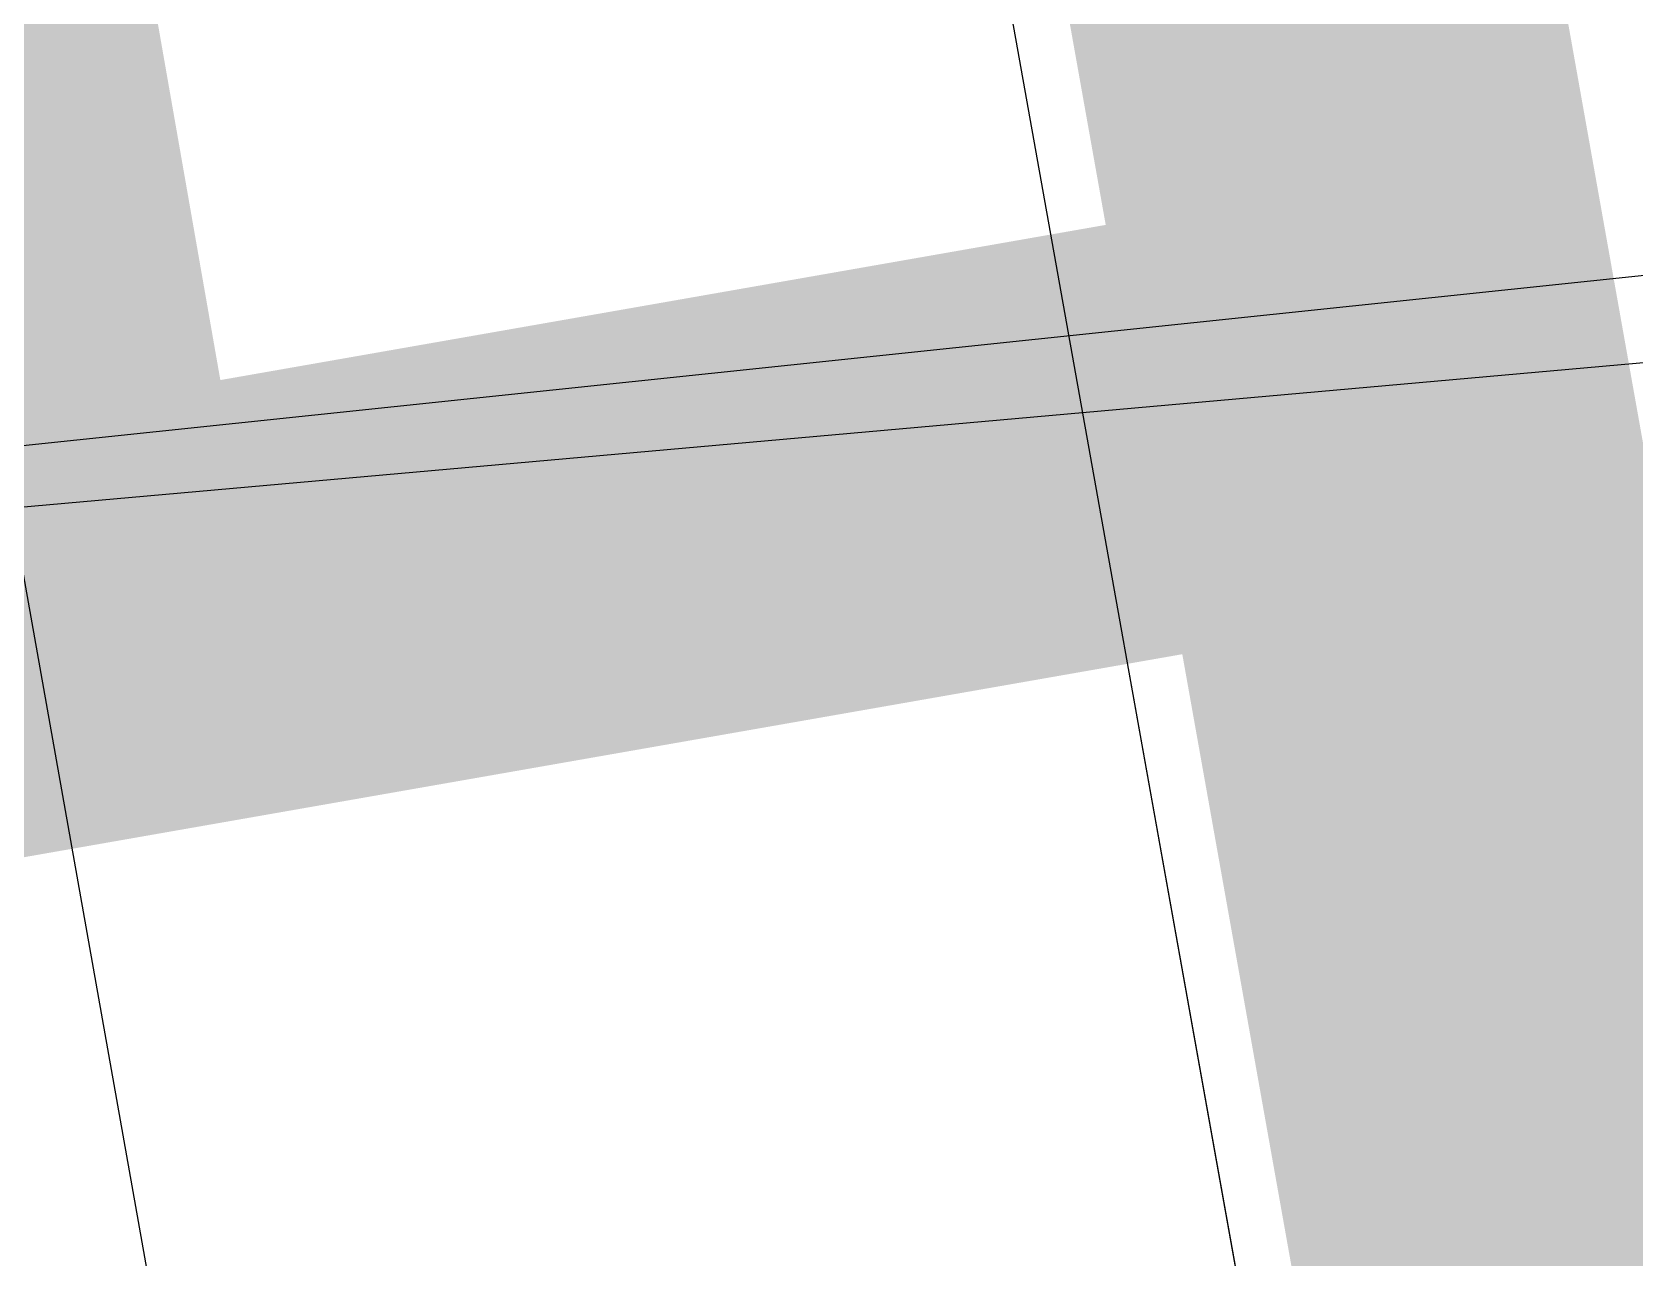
# Model space of a CAD drawing. Header units: metres. Extents: x 222509 to 223547, y 765290 to 766147.
# Drawn here: x 223043.737 to 223044.325, y 765863.237 to 765863.687 of the extents above; entities that cross this region are included whole.
import ezdxf

# ---------------------------------------------------------------- set-up
doc = ezdxf.new("R2010")
doc.units = ezdxf.units.M
doc.linetypes.add('DASHED', pattern=[19.05, 12.7, -6.35])
for name, color, linetype in [('55', 8, 'Continuous'), ('maim metuhnan', 150, 'Continuous'), ('maim metuhnan 2', 150, 'Continuous'), ('pcell', 160, 'Continuous'), ('Tcontours1', 250, 'Continuous'), ('TM', 8, 'DASHED')]:
    doc.layers.add(name, color=color, linetype=linetype)
doc.layers.add('C1602_1', color=6, linetype='Continuous', lineweight=13)

# ---------------------------------------------------------------- blocks, each defined once
blk = doc.blocks.new('A$C50042630')
at = {"layer": 'maim metuhnan', "const_width": 0.18}
blk.add_lwpolyline([(-0.64944, 0), (0.64944, 0)], dxfattribs=at)
blk = doc.blocks.new('G$C48AC2FB6')
at = {"layer": 'maim metuhnan 2', "const_width": 0.16}
blk.add_lwpolyline([(223043.97669, 765864.98364), (223043.48901, 765864.90453), (223043.74098, 765863.46693), (223044.23347, 765863.55325)], dxfattribs=at)
at = {"layer": 'maim metuhnan', "ltscale": 0.05, "zscale": 23.95234735593796, "rotation": 280.1120080475489}
blk.add_blockref('A$C50042630', (223044.23347, 765863.55325), dxfattribs=at)
blk = doc.blocks.new('G$CAC2BD834')
at = {"layer": '55'}
blk.add_lwpolyline([(223036.1406, 765906.1875), (223046.44556, 765848.2376)], dxfattribs=at)
blk.add_lwpolyline([(223036.1406, 765906.1875), (223046.44556, 765848.2376)], dxfattribs=at)
at = {"layer": 'C1602_1'}
blk.add_lwpolyline([(223032.87097, 765846.20469, -0.028923), (223028.45209, 765858.51878), (223026.55459, 765872.63368), (223026.27239, 765899.74575, -0.121783), (223033.34348, 765941.57102), (223034.13887, 765941.70782), (223045.28424, 765944.15646), (223047.87961, 765944.39786), (223065.39625, 765931.74341), (223065.90174, 765931.37823), (223058.02531, 765921.2469, 0.53793), (223044.9636, 765915.58765), (223043.04548, 765897.75944), (223041.14859, 765880.1287), (223043.99729, 765864.24608), (223046.85211, 765848.29849)], format="xyb", dxfattribs=at)
blk.add_lwpolyline([(223046.85211, 765848.29849), (223043.99729, 765864.24608), (223060.40305, 765866.80525), (223063.27569, 765850.75806)], dxfattribs=at)
at = {"layer": 'Tcontours1', "elevation": 514}
blk.add_lwpolyline([(223030.32961, 765857.1402), (223035.04596, 765858.43321), (223038.34066, 765859.43256), (223039.54687, 765858.32545), (223040.48513, 765857.30738), (223040.73199, 765858.5522), (223041.23713, 765862.97761), (223041.46789, 765863.08653), (223042.25653, 765863.38036), (223044.68172, 765863.63512)], dxfattribs=at)
at = {"layer": 'TM', "ltscale": 0.3}
blk.add_lwpolyline([(223041.23, 765863.29), (223052.79, 765864.32), (223064.31425, 765864.73005)], dxfattribs=at)
blk = doc.blocks.new('G$C915B2375')
at = {"layer": 'pcell'}
for points in [[(223041.38678, 765878.83756), (223041.14859, 765880.12867), (223039.95877, 765871.03267), (223039.98931, 765870.6578), (223040.23809, 765868.17075), (223040.56633, 765865.69293), (223040.97369, 765863.22689), (223041.45976, 765860.77514), (223042.02403, 765858.34021), (223042.66594, 765855.92458), (223043.38482, 765853.53073), (223044.17994, 765851.16111), (223045.05048, 765848.81815), (223045.99555, 765846.50424), (223047.01418, 765844.22176), (223047.91376, 765842.36785), (223045.16423, 765857.72729), (223043.99729, 765864.24607)], [(223060.40305, 765866.80525), (223063.89784, 765847.28264), (223065.81049, 765836.59815), (223055.49525, 765830.13198), (223053.17169, 765833.36137), (223051.80236, 765835.45237), (223050.50065, 765837.58611), (223049.26789, 765839.76042), (223048.10533, 765841.97306), (223047.91376, 765842.36785), (223045.16423, 765857.7273), (223043.99729, 765864.24608)]]:
    blk.add_lwpolyline(points, close=True, dxfattribs=at)

msp = doc.modelspace()

# ---------------------------------------------------------------- block references
for name in ['G$CAC2BD834', 'G$C48AC2FB6', 'G$C915B2375']:
    msp.add_blockref(name, (0, 0))

doc.saveas('drawing.dxf')
